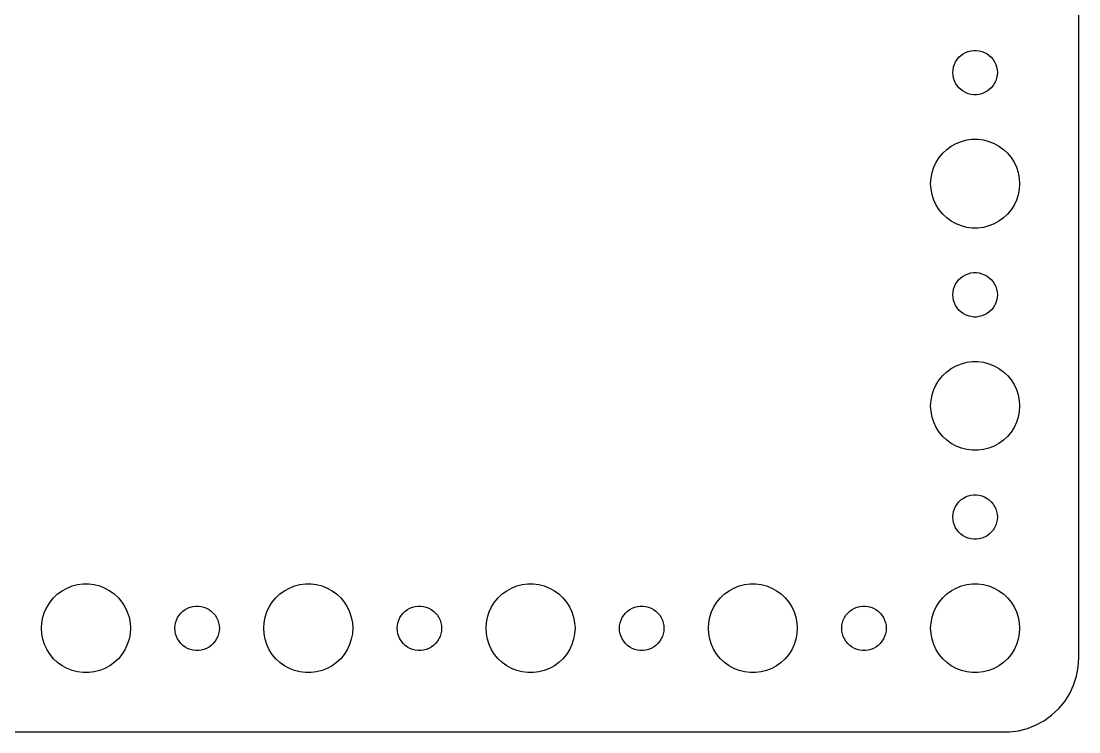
# Model space of a CAD drawing. Header units: metres. Extents: x -134 to 134, y 518 to 1078.
# Drawn here: x 63.1 to 134.5, y 518 to 566 of the extents above; entities that cross this region are included whole.
import ezdxf

# ---------------------------------------------------------------- set-up
doc = ezdxf.new("R2010")
doc.units = ezdxf.units.M

msp = doc.modelspace()

# ---------------------------------------------------------------- linework, layer by layer
for p, q in [((134.5, 523), (134.5, 617)), ((126.861, 563.857), (127.036, 563.927)), ((127.036, 563.927), (127.219, 563.973)), ((127.219, 563.973), (127.406, 563.997)), ((127.406, 563.997), (127.594, 563.997)), ((127.594, 563.997), (127.781, 563.973)), ((127.781, 563.973), (127.964, 563.927)), ((127.964, 563.927), (128.139, 563.857)), ((126.105, 563.052), (126.186, 563.223)), ((126.186, 563.223), (126.286, 563.382)), ((126.286, 563.382), (126.407, 563.527)), ((126.407, 563.527), (126.544, 563.656)), ((126.544, 563.656), (126.696, 563.766)), ((126.696, 563.766), (126.861, 563.857)), ((128.139, 563.857), (128.304, 563.766)), ((128.304, 563.766), (128.456, 563.656)), ((128.456, 563.656), (128.593, 563.527)), ((128.593, 563.527), (128.714, 563.382)), ((128.714, 563.382), (128.814, 563.223)), ((128.814, 563.223), (128.895, 563.052)), ((126, 562.5), (126.012, 562.688)), ((126.012, 562.312), (126, 562.5)), ((126.012, 562.688), (126.047, 562.873)), ((126.047, 562.873), (126.105, 563.052)), ((128.895, 563.052), (128.953, 562.873)), ((128.953, 562.873), (128.988, 562.688)), ((128.988, 562.688), (129, 562.5)), ((129, 562.5), (128.988, 562.312)), ((126.047, 562.127), (126.012, 562.312)), ((126.105, 561.948), (126.047, 562.127)), ((126.186, 561.777), (126.105, 561.948)), ((126.286, 561.618), (126.186, 561.777)), ((128.814, 561.777), (128.714, 561.618)), ((128.895, 561.948), (128.814, 561.777)), ((128.953, 562.127), (128.895, 561.948)), ((128.988, 562.312), (128.953, 562.127)), ((126.407, 561.473), (126.286, 561.618)), ((126.544, 561.344), (126.407, 561.473)), ((126.696, 561.234), (126.544, 561.344)), ((126.861, 561.143), (126.696, 561.234)), ((127.036, 561.073), (126.861, 561.143)), ((127.219, 561.027), (127.036, 561.073)), ((127.406, 561.003), (127.219, 561.027)), ((127.781, 561.027), (127.594, 561.003)), ((127.964, 561.073), (127.781, 561.027)), ((128.139, 561.143), (127.964, 561.073)), ((128.304, 561.234), (128.139, 561.143)), ((128.456, 561.344), (128.304, 561.234)), ((128.593, 561.473), (128.456, 561.344)), ((128.714, 561.618), (128.593, 561.473)), ((127.594, 561.003), (127.406, 561.003)), ((125.588, 557.312), (125.893, 557.533)), ((125.893, 557.533), (126.223, 557.714)), ((126.223, 557.714), (126.573, 557.853)), ((126.573, 557.853), (126.938, 557.947)), ((126.938, 557.947), (127.312, 557.994)), ((127.312, 557.994), (127.688, 557.994)), ((127.688, 557.994), (128.062, 557.947)), ((128.062, 557.947), (128.427, 557.853)), ((128.427, 557.853), (128.777, 557.714)), ((128.777, 557.714), (129.107, 557.533)), ((129.107, 557.533), (129.412, 557.312)), ((124.871, 556.445), (125.073, 556.763)), ((125.073, 556.763), (125.313, 557.054)), ((125.313, 557.054), (125.588, 557.312)), ((129.412, 557.312), (129.687, 557.054)), ((129.687, 557.054), (129.927, 556.763)), ((129.927, 556.763), (130.129, 556.445)), ((124.594, 555.746), (124.711, 556.104)), ((124.711, 556.104), (124.871, 556.445)), ((130.129, 556.445), (130.289, 556.104)), ((130.289, 556.104), (130.406, 555.746)), ((124.5, 555), (124.524, 555.376)), ((124.524, 555.376), (124.594, 555.746)), ((130.406, 555.746), (130.476, 555.376)), ((130.476, 555.376), (130.5, 555)), ((124.524, 554.624), (124.5, 555)), ((124.594, 554.254), (124.524, 554.624)), ((130.476, 554.624), (130.406, 554.254)), ((130.5, 555), (130.476, 554.624)), ((124.711, 553.896), (124.594, 554.254)), ((124.871, 553.555), (124.711, 553.896)), ((130.289, 553.896), (130.129, 553.555)), ((130.406, 554.254), (130.289, 553.896)), ((125.073, 553.237), (124.871, 553.555)), ((125.313, 552.946), (125.073, 553.237)), ((129.927, 553.237), (129.687, 552.946)), ((130.129, 553.555), (129.927, 553.237)), ((125.588, 552.688), (125.313, 552.946)), ((125.893, 552.467), (125.588, 552.688)), ((126.223, 552.286), (125.893, 552.467)), ((129.107, 552.467), (128.777, 552.286)), ((129.412, 552.688), (129.107, 552.467)), ((129.687, 552.946), (129.412, 552.688)), ((126.573, 552.147), (126.223, 552.286)), ((126.938, 552.053), (126.573, 552.147)), ((127.312, 552.006), (126.938, 552.053)), ((127.688, 552.006), (127.312, 552.006)), ((128.062, 552.053), (127.688, 552.006)), ((128.427, 552.147), (128.062, 552.053)), ((128.777, 552.286), (128.427, 552.147)), ((126.861, 548.857), (127.036, 548.927)), ((127.036, 548.927), (127.219, 548.973)), ((127.219, 548.973), (127.406, 548.997)), ((127.406, 548.997), (127.594, 548.997)), ((127.594, 548.997), (127.781, 548.973)), ((127.781, 548.973), (127.964, 548.927)), ((127.964, 548.927), (128.139, 548.857)), ((126.105, 548.052), (126.186, 548.223)), ((126.186, 548.223), (126.286, 548.382)), ((126.286, 548.382), (126.407, 548.527)), ((126.407, 548.527), (126.544, 548.656)), ((126.544, 548.656), (126.696, 548.766)), ((126.696, 548.766), (126.861, 548.857)), ((128.139, 548.857), (128.304, 548.766)), ((128.304, 548.766), (128.456, 548.656)), ((128.456, 548.656), (128.593, 548.527)), ((128.593, 548.527), (128.714, 548.382)), ((128.714, 548.382), (128.814, 548.223)), ((128.814, 548.223), (128.895, 548.052)), ((126, 547.5), (126.012, 547.688)), ((126.012, 547.312), (126, 547.5)), ((126.012, 547.688), (126.047, 547.873)), ((126.047, 547.873), (126.105, 548.052)), ((128.895, 548.052), (128.953, 547.873)), ((128.953, 547.873), (128.988, 547.688)), ((128.988, 547.688), (129, 547.5)), ((129, 547.5), (128.988, 547.312)), ((126.047, 547.127), (126.012, 547.312)), ((126.105, 546.948), (126.047, 547.127)), ((126.186, 546.777), (126.105, 546.948)), ((126.286, 546.618), (126.186, 546.777)), ((128.814, 546.777), (128.714, 546.618)), ((128.895, 546.948), (128.814, 546.777)), ((128.953, 547.127), (128.895, 546.948)), ((128.988, 547.312), (128.953, 547.127)), ((126.407, 546.473), (126.286, 546.618)), ((126.544, 546.344), (126.407, 546.473)), ((126.696, 546.234), (126.544, 546.344)), ((126.861, 546.143), (126.696, 546.234)), ((127.036, 546.073), (126.861, 546.143)), ((127.219, 546.027), (127.036, 546.073)), ((127.406, 546.003), (127.219, 546.027)), ((127.781, 546.027), (127.594, 546.003)), ((127.964, 546.073), (127.781, 546.027)), ((128.139, 546.143), (127.964, 546.073)), ((128.304, 546.234), (128.139, 546.143)), ((128.456, 546.344), (128.304, 546.234)), ((128.593, 546.473), (128.456, 546.344)), ((128.714, 546.618), (128.593, 546.473)), ((127.594, 546.003), (127.406, 546.003)), ((125.588, 542.312), (125.893, 542.533)), ((125.893, 542.533), (126.223, 542.714)), ((126.223, 542.714), (126.573, 542.853)), ((126.573, 542.853), (126.938, 542.947)), ((126.938, 542.947), (127.312, 542.994)), ((127.312, 542.994), (127.688, 542.994)), ((127.688, 542.994), (128.062, 542.947)), ((128.062, 542.947), (128.427, 542.853)), ((128.427, 542.853), (128.777, 542.714)), ((128.777, 542.714), (129.107, 542.533)), ((129.107, 542.533), (129.412, 542.312)), ((124.871, 541.445), (125.073, 541.763)), ((125.073, 541.763), (125.313, 542.054)), ((125.313, 542.054), (125.588, 542.312)), ((129.412, 542.312), (129.687, 542.054)), ((129.687, 542.054), (129.927, 541.763)), ((129.927, 541.763), (130.129, 541.445)), ((124.594, 540.746), (124.711, 541.104)), ((124.711, 541.104), (124.871, 541.445)), ((130.129, 541.445), (130.289, 541.104)), ((130.289, 541.104), (130.406, 540.746)), ((124.5, 540), (124.524, 540.376)), ((124.524, 540.376), (124.594, 540.746)), ((130.406, 540.746), (130.476, 540.376)), ((130.476, 540.376), (130.5, 540)), ((124.524, 539.624), (124.5, 540)), ((124.594, 539.254), (124.524, 539.624)), ((130.476, 539.624), (130.406, 539.254)), ((130.5, 540), (130.476, 539.624)), ((124.711, 538.896), (124.594, 539.254)), ((124.871, 538.555), (124.711, 538.896)), ((130.289, 538.896), (130.129, 538.555)), ((130.406, 539.254), (130.289, 538.896)), ((125.073, 538.237), (124.871, 538.555)), ((125.313, 537.946), (125.073, 538.237)), ((129.927, 538.237), (129.687, 537.946)), ((130.129, 538.555), (129.927, 538.237)), ((125.588, 537.688), (125.313, 537.946)), ((125.893, 537.467), (125.588, 537.688)), ((126.223, 537.286), (125.893, 537.467)), ((129.107, 537.467), (128.777, 537.286)), ((129.412, 537.688), (129.107, 537.467)), ((129.687, 537.946), (129.412, 537.688)), ((126.573, 537.147), (126.223, 537.286)), ((126.938, 537.053), (126.573, 537.147)), ((127.312, 537.006), (126.938, 537.053)), ((127.688, 537.006), (127.312, 537.006)), ((128.062, 537.053), (127.688, 537.006)), ((128.427, 537.147), (128.062, 537.053)), ((128.777, 537.286), (128.427, 537.147)), ((126.861, 533.857), (127.036, 533.927)), ((127.036, 533.927), (127.219, 533.973)), ((127.219, 533.973), (127.406, 533.997)), ((127.406, 533.997), (127.594, 533.997)), ((127.594, 533.997), (127.781, 533.973)), ((127.781, 533.973), (127.964, 533.927)), ((127.964, 533.927), (128.139, 533.857)), ((126.105, 533.052), (126.186, 533.223)), ((126.186, 533.223), (126.286, 533.382)), ((126.286, 533.382), (126.407, 533.527)), ((126.407, 533.527), (126.544, 533.656)), ((126.544, 533.656), (126.696, 533.766)), ((126.696, 533.766), (126.861, 533.857)), ((128.139, 533.857), (128.304, 533.766)), ((128.304, 533.766), (128.456, 533.656)), ((128.456, 533.656), (128.593, 533.527)), ((128.593, 533.527), (128.714, 533.382)), ((128.714, 533.382), (128.814, 533.223)), ((128.814, 533.223), (128.895, 533.052)), ((126, 532.5), (126.012, 532.688)), ((126.012, 532.312), (126, 532.5)), ((126.012, 532.688), (126.047, 532.873)), ((126.047, 532.873), (126.105, 533.052)), ((128.895, 533.052), (128.953, 532.873)), ((128.953, 532.873), (128.988, 532.688)), ((128.988, 532.688), (129, 532.5)), ((129, 532.5), (128.988, 532.312)), ((126.047, 532.127), (126.012, 532.312)), ((126.105, 531.948), (126.047, 532.127)), ((126.186, 531.777), (126.105, 531.948)), ((126.286, 531.618), (126.186, 531.777)), ((128.814, 531.777), (128.714, 531.618)), ((128.895, 531.948), (128.814, 531.777)), ((128.953, 532.127), (128.895, 531.948)), ((128.988, 532.312), (128.953, 532.127)), ((126.407, 531.473), (126.286, 531.618)), ((126.544, 531.344), (126.407, 531.473)), ((126.696, 531.234), (126.544, 531.344)), ((126.861, 531.143), (126.696, 531.234)), ((127.036, 531.073), (126.861, 531.143)), ((127.219, 531.027), (127.036, 531.073)), ((127.964, 531.073), (127.781, 531.027)), ((128.139, 531.143), (127.964, 531.073)), ((128.304, 531.234), (128.139, 531.143)), ((128.456, 531.344), (128.304, 531.234)), ((128.593, 531.473), (128.456, 531.344)), ((128.714, 531.618), (128.593, 531.473)), ((127.406, 531.003), (127.219, 531.027)), ((127.594, 531.003), (127.406, 531.003)), ((127.781, 531.027), (127.594, 531.003)), ((65.5877, 527.312), (65.8925, 527.533)), ((65.8925, 527.533), (66.2227, 527.714)), ((66.2227, 527.714), (66.573, 527.853)), ((66.573, 527.853), (66.9379, 527.947)), ((66.9379, 527.947), (67.3116, 527.994)), ((67.3116, 527.994), (67.6884, 527.994)), ((67.6884, 527.994), (68.0621, 527.947)), ((68.0621, 527.947), (68.427, 527.853)), ((68.427, 527.853), (68.7773, 527.714)), ((68.7773, 527.714), (69.1075, 527.533)), ((69.1075, 527.533), (69.4123, 527.312)), ((80.5877, 527.312), (80.8925, 527.533)), ((80.8925, 527.533), (81.2227, 527.714)), ((81.2227, 527.714), (81.573, 527.853)), ((81.573, 527.853), (81.9379, 527.947)), ((81.9379, 527.947), (82.3116, 527.994)), ((82.3116, 527.994), (82.6884, 527.994)), ((82.6884, 527.994), (83.0621, 527.947)), ((83.0621, 527.947), (83.427, 527.853)), ((83.427, 527.853), (83.7773, 527.714)), ((83.7773, 527.714), (84.1075, 527.533)), ((84.1075, 527.533), (84.4123, 527.312)), ((95.5877, 527.312), (95.8925, 527.533)), ((95.8925, 527.533), (96.2227, 527.714)), ((96.2227, 527.714), (96.573, 527.853)), ((96.573, 527.853), (96.9379, 527.947)), ((96.9379, 527.947), (97.3116, 527.994)), ((97.3116, 527.994), (97.6884, 527.994)), ((97.6884, 527.994), (98.0621, 527.947)), ((98.0621, 527.947), (98.427, 527.853)), ((98.427, 527.853), (98.7773, 527.714)), ((98.7773, 527.714), (99.1075, 527.533)), ((99.1075, 527.533), (99.4123, 527.312)), ((110.588, 527.312), (110.893, 527.533)), ((110.893, 527.533), (111.223, 527.714)), ((111.223, 527.714), (111.573, 527.853)), ((111.573, 527.853), (111.938, 527.947)), ((111.938, 527.947), (112.312, 527.994)), ((112.312, 527.994), (112.688, 527.994)), ((112.688, 527.994), (113.062, 527.947)), ((113.062, 527.947), (113.427, 527.853)), ((113.427, 527.853), (113.777, 527.714)), ((113.777, 527.714), (114.107, 527.533)), ((114.107, 527.533), (114.412, 527.312)), ((125.588, 527.312), (125.893, 527.533)), ((125.893, 527.533), (126.223, 527.714)), ((126.223, 527.714), (126.573, 527.853)), ((126.573, 527.853), (126.938, 527.947)), ((126.938, 527.947), (127.312, 527.994)), ((127.312, 527.994), (127.688, 527.994)), ((127.688, 527.994), (128.062, 527.947)), ((128.062, 527.947), (128.427, 527.853)), ((128.427, 527.853), (128.777, 527.714)), ((128.777, 527.714), (129.107, 527.533)), ((129.107, 527.533), (129.412, 527.312)), ((64.8711, 526.445), (65.073, 526.763)), ((65.073, 526.763), (65.3131, 527.054)), ((65.3131, 527.054), (65.5877, 527.312)), ((69.4123, 527.312), (69.6869, 527.054)), ((69.6869, 527.054), (69.927, 526.763)), ((69.927, 526.763), (70.1289, 526.445)), ((79.8711, 526.445), (80.073, 526.763)), ((80.073, 526.763), (80.3131, 527.054)), ((80.3131, 527.054), (80.5877, 527.312)), ((84.4123, 527.312), (84.6869, 527.054)), ((84.6869, 527.054), (84.927, 526.763)), ((84.927, 526.763), (85.1289, 526.445)), ((94.8711, 526.445), (95.073, 526.763)), ((95.073, 526.763), (95.3131, 527.054)), ((95.3131, 527.054), (95.5877, 527.312)), ((99.4123, 527.312), (99.6869, 527.054)), ((99.6869, 527.054), (99.927, 526.763)), ((99.927, 526.763), (100.129, 526.445)), ((109.871, 526.445), (110.073, 526.763)), ((110.073, 526.763), (110.313, 527.054)), ((110.313, 527.054), (110.588, 527.312)), ((114.412, 527.312), (114.687, 527.054)), ((114.687, 527.054), (114.927, 526.763)), ((114.927, 526.763), (115.129, 526.445)), ((124.871, 526.445), (125.073, 526.763)), ((125.073, 526.763), (125.313, 527.054)), ((125.313, 527.054), (125.588, 527.312)), ((129.412, 527.312), (129.687, 527.054)), ((129.687, 527.054), (129.927, 526.763)), ((129.927, 526.763), (130.129, 526.445)), ((64.5943, 525.746), (64.7107, 526.104)), ((64.7107, 526.104), (64.8711, 526.445)), ((70.1289, 526.445), (70.2893, 526.104)), ((70.2893, 526.104), (70.4057, 525.746)), ((73.9065, 526.027), (74.0439, 526.156)), ((74.0439, 526.156), (74.1963, 526.266)), ((74.1963, 526.266), (74.3613, 526.357)), ((74.3613, 526.357), (74.5365, 526.427)), ((74.5365, 526.427), (74.7189, 526.473)), ((74.7189, 526.473), (74.9058, 526.497)), ((74.9058, 526.497), (75.0942, 526.497)), ((75.0942, 526.497), (75.2811, 526.473)), ((75.2811, 526.473), (75.4635, 526.427)), ((75.4635, 526.427), (75.6387, 526.357)), ((75.6387, 526.357), (75.8037, 526.266)), ((75.8037, 526.266), (75.9561, 526.156)), ((75.9561, 526.156), (76.0934, 526.027)), ((79.5943, 525.746), (79.7107, 526.104)), ((79.7107, 526.104), (79.8711, 526.445)), ((85.1289, 526.445), (85.2893, 526.104)), ((85.2893, 526.104), (85.4057, 525.746)), ((88.9065, 526.027), (89.0439, 526.156)), ((89.0439, 526.156), (89.1963, 526.266)), ((89.1963, 526.266), (89.3613, 526.357)), ((89.3613, 526.357), (89.5365, 526.427)), ((89.5365, 526.427), (89.7189, 526.473)), ((89.7189, 526.473), (89.9058, 526.497)), ((89.9058, 526.497), (90.0942, 526.497)), ((90.0942, 526.497), (90.2811, 526.473)), ((90.2811, 526.473), (90.4635, 526.427)), ((90.4635, 526.427), (90.6387, 526.357)), ((90.6387, 526.357), (90.8037, 526.266)), ((90.8037, 526.266), (90.9561, 526.156)), ((90.9561, 526.156), (91.0934, 526.027)), ((94.5943, 525.746), (94.7107, 526.104)), ((94.7107, 526.104), (94.8711, 526.445)), ((100.129, 526.445), (100.289, 526.104)), ((100.289, 526.104), (100.406, 525.746)), ((103.907, 526.027), (104.044, 526.156)), ((104.044, 526.156), (104.196, 526.266)), ((104.196, 526.266), (104.361, 526.357)), ((104.361, 526.357), (104.536, 526.427)), ((104.536, 526.427), (104.719, 526.473)), ((104.719, 526.473), (104.906, 526.497)), ((104.906, 526.497), (105.094, 526.497)), ((105.094, 526.497), (105.281, 526.473)), ((105.281, 526.473), (105.464, 526.427)), ((105.464, 526.427), (105.639, 526.357)), ((105.639, 526.357), (105.804, 526.266)), ((105.804, 526.266), (105.956, 526.156)), ((105.956, 526.156), (106.093, 526.027)), ((109.594, 525.746), (109.711, 526.104)), ((109.711, 526.104), (109.871, 526.445)), ((115.129, 526.445), (115.289, 526.104)), ((115.289, 526.104), (115.406, 525.746)), ((118.907, 526.027), (119.044, 526.156)), ((119.044, 526.156), (119.196, 526.266)), ((119.196, 526.266), (119.361, 526.357)), ((119.361, 526.357), (119.536, 526.427)), ((119.536, 526.427), (119.719, 526.473)), ((119.719, 526.473), (119.906, 526.497)), ((119.906, 526.497), (120.094, 526.497)), ((120.094, 526.497), (120.281, 526.473)), ((120.281, 526.473), (120.464, 526.427)), ((120.464, 526.427), (120.639, 526.357)), ((120.639, 526.357), (120.804, 526.266)), ((120.804, 526.266), (120.956, 526.156)), ((120.956, 526.156), (121.093, 526.027)), ((124.594, 525.746), (124.711, 526.104)), ((124.711, 526.104), (124.871, 526.445)), ((130.129, 526.445), (130.289, 526.104)), ((130.289, 526.104), (130.406, 525.746)), ((64.5, 525), (64.5237, 525.376)), ((64.5237, 525.376), (64.5943, 525.746)), ((70.4057, 525.746), (70.4763, 525.376)), ((70.4763, 525.376), (70.5, 525)), ((73.5118, 525.188), (73.5471, 525.373)), ((73.5471, 525.373), (73.6053, 525.552)), ((73.6053, 525.552), (73.6855, 525.723)), ((73.6855, 525.723), (73.7865, 525.882)), ((73.7865, 525.882), (73.9065, 526.027)), ((76.0934, 526.027), (76.2135, 525.882)), ((76.2135, 525.882), (76.3145, 525.723)), ((76.3145, 525.723), (76.3947, 525.552)), ((76.3947, 525.552), (76.4529, 525.373)), ((76.4529, 525.373), (76.4882, 525.188)), ((79.5, 525), (79.5237, 525.376)), ((79.5237, 525.376), (79.5943, 525.746)), ((85.4057, 525.746), (85.4763, 525.376)), ((85.4763, 525.376), (85.5, 525)), ((88.5118, 525.188), (88.5471, 525.373)), ((88.5471, 525.373), (88.6053, 525.552)), ((88.6053, 525.552), (88.6855, 525.723)), ((88.6855, 525.723), (88.7865, 525.882)), ((88.7865, 525.882), (88.9065, 526.027)), ((91.0934, 526.027), (91.2135, 525.882)), ((91.2135, 525.882), (91.3145, 525.723)), ((91.3145, 525.723), (91.3947, 525.552)), ((91.3947, 525.552), (91.4529, 525.373)), ((91.4529, 525.373), (91.4882, 525.188)), ((94.5, 525), (94.5237, 525.376)), ((94.5237, 525.376), (94.5943, 525.746)), ((100.406, 525.746), (100.476, 525.376)), ((100.476, 525.376), (100.5, 525)), ((103.512, 525.188), (103.547, 525.373)), ((103.547, 525.373), (103.605, 525.552)), ((103.605, 525.552), (103.686, 525.723)), ((103.686, 525.723), (103.786, 525.882)), ((103.786, 525.882), (103.907, 526.027)), ((106.093, 526.027), (106.214, 525.882)), ((106.214, 525.882), (106.314, 525.723)), ((106.314, 525.723), (106.395, 525.552)), ((106.395, 525.552), (106.453, 525.373)), ((106.453, 525.373), (106.488, 525.188)), ((109.5, 525), (109.524, 525.376)), ((109.524, 525.376), (109.594, 525.746)), ((115.406, 525.746), (115.476, 525.376)), ((115.476, 525.376), (115.5, 525)), ((118.512, 525.188), (118.547, 525.373)), ((118.547, 525.373), (118.605, 525.552)), ((118.605, 525.552), (118.686, 525.723)), ((118.686, 525.723), (118.786, 525.882)), ((118.786, 525.882), (118.907, 526.027)), ((121.093, 526.027), (121.214, 525.882)), ((121.214, 525.882), (121.314, 525.723)), ((121.314, 525.723), (121.395, 525.552)), ((121.395, 525.552), (121.453, 525.373)), ((121.453, 525.373), (121.488, 525.188)), ((124.5, 525), (124.524, 525.376)), ((124.524, 525.376), (124.594, 525.746)), ((130.406, 525.746), (130.476, 525.376)), ((130.476, 525.376), (130.5, 525)), ((64.5237, 524.624), (64.5, 525)), ((64.5943, 524.254), (64.5237, 524.624)), ((70.4763, 524.624), (70.4057, 524.254)), ((70.5, 525), (70.4763, 524.624)), ((73.5, 525), (73.5118, 525.188)), ((73.5118, 524.812), (73.5, 525)), ((73.5471, 524.627), (73.5118, 524.812)), ((73.6053, 524.448), (73.5471, 524.627)), ((76.4529, 524.627), (76.3947, 524.448)), ((76.4882, 524.812), (76.4529, 524.627)), ((76.4882, 525.188), (76.5, 525)), ((76.5, 525), (76.4882, 524.812)), ((79.5237, 524.624), (79.5, 525)), ((79.5943, 524.254), (79.5237, 524.624)), ((85.4763, 524.624), (85.4057, 524.254)), ((85.5, 525), (85.4763, 524.624)), ((88.5, 525), (88.5118, 525.188)), ((88.5118, 524.812), (88.5, 525)), ((88.5471, 524.627), (88.5118, 524.812)), ((88.6053, 524.448), (88.5471, 524.627)), ((91.4529, 524.627), (91.3947, 524.448)), ((91.4882, 524.812), (91.4529, 524.627)), ((91.4882, 525.188), (91.5, 525)), ((91.5, 525), (91.4882, 524.812)), ((94.5237, 524.624), (94.5, 525)), ((94.5943, 524.254), (94.5237, 524.624)), ((100.476, 524.624), (100.406, 524.254)), ((100.5, 525), (100.476, 524.624)), ((103.5, 525), (103.512, 525.188)), ((103.512, 524.812), (103.5, 525)), ((103.547, 524.627), (103.512, 524.812)), ((103.605, 524.448), (103.547, 524.627)), ((106.453, 524.627), (106.395, 524.448)), ((106.488, 524.812), (106.453, 524.627)), ((106.488, 525.188), (106.5, 525)), ((106.5, 525), (106.488, 524.812)), ((109.524, 524.624), (109.5, 525)), ((109.594, 524.254), (109.524, 524.624)), ((115.476, 524.624), (115.406, 524.254)), ((115.5, 525), (115.476, 524.624)), ((118.5, 525), (118.512, 525.188)), ((118.512, 524.812), (118.5, 525)), ((118.547, 524.627), (118.512, 524.812)), ((118.605, 524.448), (118.547, 524.627)), ((121.453, 524.627), (121.395, 524.448)), ((121.488, 524.812), (121.453, 524.627)), ((121.488, 525.188), (121.5, 525)), ((121.5, 525), (121.488, 524.812)), ((124.524, 524.624), (124.5, 525)), ((124.594, 524.254), (124.524, 524.624)), ((130.476, 524.624), (130.406, 524.254)), ((130.5, 525), (130.476, 524.624)), ((64.7107, 523.896), (64.5943, 524.254)), ((64.8711, 523.555), (64.7107, 523.896)), ((70.2893, 523.896), (70.1289, 523.555)), ((70.4057, 524.254), (70.2893, 523.896)), ((73.6855, 524.277), (73.6053, 524.448)), ((73.7865, 524.118), (73.6855, 524.277)), ((73.9065, 523.973), (73.7865, 524.118)), ((74.0439, 523.844), (73.9065, 523.973)), ((76.0934, 523.973), (75.9561, 523.844)), ((76.2135, 524.118), (76.0934, 523.973)), ((76.3145, 524.277), (76.2135, 524.118)), ((76.3947, 524.448), (76.3145, 524.277)), ((79.7107, 523.896), (79.5943, 524.254)), ((79.8711, 523.555), (79.7107, 523.896)), ((85.2893, 523.896), (85.1289, 523.555)), ((85.4057, 524.254), (85.2893, 523.896)), ((88.6855, 524.277), (88.6053, 524.448)), ((88.7865, 524.118), (88.6855, 524.277)), ((88.9065, 523.973), (88.7865, 524.118)), ((89.0439, 523.844), (88.9065, 523.973)), ((91.0934, 523.973), (90.9561, 523.844)), ((91.2135, 524.118), (91.0934, 523.973)), ((91.3145, 524.277), (91.2135, 524.118)), ((91.3947, 524.448), (91.3145, 524.277)), ((94.7107, 523.896), (94.5943, 524.254)), ((94.8711, 523.555), (94.7107, 523.896)), ((100.289, 523.896), (100.129, 523.555)), ((100.406, 524.254), (100.289, 523.896)), ((103.686, 524.277), (103.605, 524.448)), ((103.786, 524.118), (103.686, 524.277)), ((103.907, 523.973), (103.786, 524.118)), ((104.044, 523.844), (103.907, 523.973)), ((106.093, 523.973), (105.956, 523.844)), ((106.214, 524.118), (106.093, 523.973)), ((106.314, 524.277), (106.214, 524.118)), ((106.395, 524.448), (106.314, 524.277)), ((109.711, 523.896), (109.594, 524.254)), ((109.871, 523.555), (109.711, 523.896)), ((115.289, 523.896), (115.129, 523.555)), ((115.406, 524.254), (115.289, 523.896)), ((118.686, 524.277), (118.605, 524.448)), ((118.786, 524.118), (118.686, 524.277)), ((118.907, 523.973), (118.786, 524.118)), ((119.044, 523.844), (118.907, 523.973)), ((121.093, 523.973), (120.956, 523.844)), ((121.214, 524.118), (121.093, 523.973)), ((121.314, 524.277), (121.214, 524.118)), ((121.395, 524.448), (121.314, 524.277)), ((124.711, 523.896), (124.594, 524.254)), ((124.871, 523.555), (124.711, 523.896)), ((130.289, 523.896), (130.129, 523.555)), ((130.406, 524.254), (130.289, 523.896)), ((65.073, 523.237), (64.8711, 523.555)), ((65.3131, 522.946), (65.073, 523.237)), ((69.927, 523.237), (69.6869, 522.946)), ((70.1289, 523.555), (69.927, 523.237)), ((74.1963, 523.734), (74.0439, 523.844)), ((74.3613, 523.643), (74.1963, 523.734)), ((74.5365, 523.573), (74.3613, 523.643)), ((74.7189, 523.527), (74.5365, 523.573)), ((74.9058, 523.503), (74.7189, 523.527)), ((75.0942, 523.503), (74.9058, 523.503)), ((75.2811, 523.527), (75.0942, 523.503)), ((75.4635, 523.573), (75.2811, 523.527)), ((75.6387, 523.643), (75.4635, 523.573)), ((75.8037, 523.734), (75.6387, 523.643)), ((75.9561, 523.844), (75.8037, 523.734)), ((80.073, 523.237), (79.8711, 523.555)), ((80.3131, 522.946), (80.073, 523.237)), ((84.927, 523.237), (84.6869, 522.946)), ((85.1289, 523.555), (84.927, 523.237)), ((89.1963, 523.734), (89.0439, 523.844)), ((89.3613, 523.643), (89.1963, 523.734)), ((89.5365, 523.573), (89.3613, 523.643)), ((89.7189, 523.527), (89.5365, 523.573)), ((89.9058, 523.503), (89.7189, 523.527)), ((90.0942, 523.503), (89.9058, 523.503)), ((90.2811, 523.527), (90.0942, 523.503)), ((90.4635, 523.573), (90.2811, 523.527)), ((90.6387, 523.643), (90.4635, 523.573)), ((90.8037, 523.734), (90.6387, 523.643)), ((90.9561, 523.844), (90.8037, 523.734)), ((95.073, 523.237), (94.8711, 523.555)), ((95.3131, 522.946), (95.073, 523.237)), ((99.927, 523.237), (99.6869, 522.946)), ((100.129, 523.555), (99.927, 523.237)), ((104.196, 523.734), (104.044, 523.844)), ((104.361, 523.643), (104.196, 523.734)), ((104.536, 523.573), (104.361, 523.643)), ((104.719, 523.527), (104.536, 523.573)), ((104.906, 523.503), (104.719, 523.527)), ((105.094, 523.503), (104.906, 523.503)), ((105.281, 523.527), (105.094, 523.503)), ((105.464, 523.573), (105.281, 523.527)), ((105.639, 523.643), (105.464, 523.573)), ((105.804, 523.734), (105.639, 523.643)), ((105.956, 523.844), (105.804, 523.734)), ((110.073, 523.237), (109.871, 523.555)), ((110.313, 522.946), (110.073, 523.237)), ((114.927, 523.237), (114.687, 522.946)), ((115.129, 523.555), (114.927, 523.237)), ((119.196, 523.734), (119.044, 523.844)), ((119.361, 523.643), (119.196, 523.734)), ((119.536, 523.573), (119.361, 523.643)), ((119.719, 523.527), (119.536, 523.573)), ((119.906, 523.503), (119.719, 523.527)), ((120.094, 523.503), (119.906, 523.503)), ((120.281, 523.527), (120.094, 523.503)), ((120.464, 523.573), (120.281, 523.527)), ((120.639, 523.643), (120.464, 523.573)), ((120.804, 523.734), (120.639, 523.643)), ((120.956, 523.844), (120.804, 523.734)), ((125.073, 523.237), (124.871, 523.555)), ((125.313, 522.946), (125.073, 523.237)), ((129.927, 523.237), (129.687, 522.946)), ((130.129, 523.555), (129.927, 523.237)), ((65.5877, 522.688), (65.3131, 522.946)), ((65.8925, 522.467), (65.5877, 522.688)), ((66.2227, 522.286), (65.8925, 522.467)), ((69.1075, 522.467), (68.7773, 522.286)), ((69.4123, 522.688), (69.1075, 522.467)), ((69.6869, 522.946), (69.4123, 522.688)), ((80.5877, 522.688), (80.3131, 522.946)), ((80.8925, 522.467), (80.5877, 522.688)), ((81.2227, 522.286), (80.8925, 522.467)), ((84.1075, 522.467), (83.7773, 522.286)), ((84.4123, 522.688), (84.1075, 522.467)), ((84.6869, 522.946), (84.4123, 522.688)), ((95.5877, 522.688), (95.3131, 522.946)), ((95.8925, 522.467), (95.5877, 522.688)), ((96.2227, 522.286), (95.8925, 522.467)), ((99.1075, 522.467), (98.7773, 522.286)), ((99.4123, 522.688), (99.1075, 522.467)), ((99.6869, 522.946), (99.4123, 522.688)), ((110.588, 522.688), (110.313, 522.946)), ((110.893, 522.467), (110.588, 522.688)), ((111.223, 522.286), (110.893, 522.467)), ((114.107, 522.467), (113.777, 522.286)), ((114.412, 522.688), (114.107, 522.467)), ((114.687, 522.946), (114.412, 522.688)), ((125.588, 522.688), (125.313, 522.946)), ((125.893, 522.467), (125.588, 522.688)), ((126.223, 522.286), (125.893, 522.467)), ((129.107, 522.467), (128.777, 522.286)), ((129.412, 522.688), (129.107, 522.467)), ((129.687, 522.946), (129.412, 522.688)), ((134.461, 522.373), (134.5, 523)), ((66.573, 522.147), (66.2227, 522.286)), ((66.9379, 522.053), (66.573, 522.147)), ((67.3116, 522.006), (66.9379, 522.053)), ((67.6884, 522.006), (67.3116, 522.006)), ((68.0621, 522.053), (67.6884, 522.006)), ((68.427, 522.147), (68.0621, 522.053)), ((68.7773, 522.286), (68.427, 522.147)), ((81.573, 522.147), (81.2227, 522.286)), ((81.9379, 522.053), (81.573, 522.147)), ((82.3116, 522.006), (81.9379, 522.053)), ((82.6884, 522.006), (82.3116, 522.006)), ((83.0621, 522.053), (82.6884, 522.006)), ((83.427, 522.147), (83.0621, 522.053)), ((83.7773, 522.286), (83.427, 522.147)), ((96.573, 522.147), (96.2227, 522.286)), ((96.9379, 522.053), (96.573, 522.147)), ((97.3116, 522.006), (96.9379, 522.053)), ((97.6884, 522.006), (97.3116, 522.006)), ((98.0621, 522.053), (97.6884, 522.006)), ((98.427, 522.147), (98.0621, 522.053)), ((98.7773, 522.286), (98.427, 522.147)), ((111.573, 522.147), (111.223, 522.286)), ((111.938, 522.053), (111.573, 522.147)), ((112.312, 522.006), (111.938, 522.053)), ((112.688, 522.006), (112.312, 522.006)), ((113.062, 522.053), (112.688, 522.006)), ((113.427, 522.147), (113.062, 522.053)), ((113.777, 522.286), (113.427, 522.147)), ((126.573, 522.147), (126.223, 522.286)), ((126.938, 522.053), (126.573, 522.147)), ((127.312, 522.006), (126.938, 522.053)), ((127.688, 522.006), (127.312, 522.006)), ((128.062, 522.053), (127.688, 522.006)), ((128.427, 522.147), (128.062, 522.053)), ((128.777, 522.286), (128.427, 522.147)), ((134.149, 521.159), (134.343, 521.757)), ((134.343, 521.757), (134.461, 522.373)), ((133.882, 520.591), (134.149, 521.159)), ((133.545, 520.061), (133.882, 520.591)), ((133.145, 519.577), (133.545, 520.061)), ((132.179, 518.778), (132.687, 519.147)), ((132.687, 519.147), (133.145, 519.577)), ((130.437, 518.089), (131.045, 518.245)), ((131.045, 518.245), (131.629, 518.476)), ((131.629, 518.476), (132.179, 518.778)), ((-129.814, 518.01), (129.814, 518.01)), ((129.814, 518.01), (130.437, 518.089))]:
    msp.add_line(p, q)

doc.saveas('drawing.dxf')
